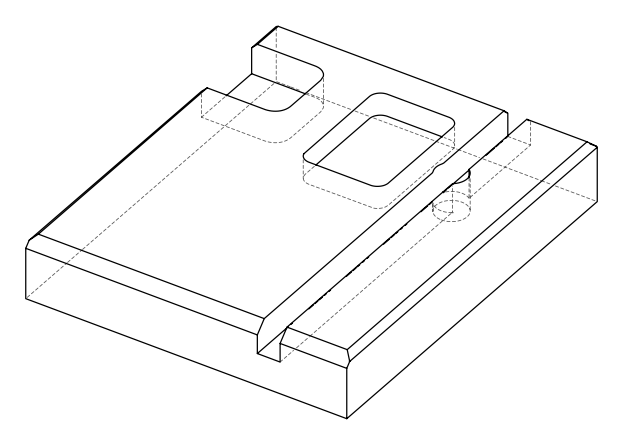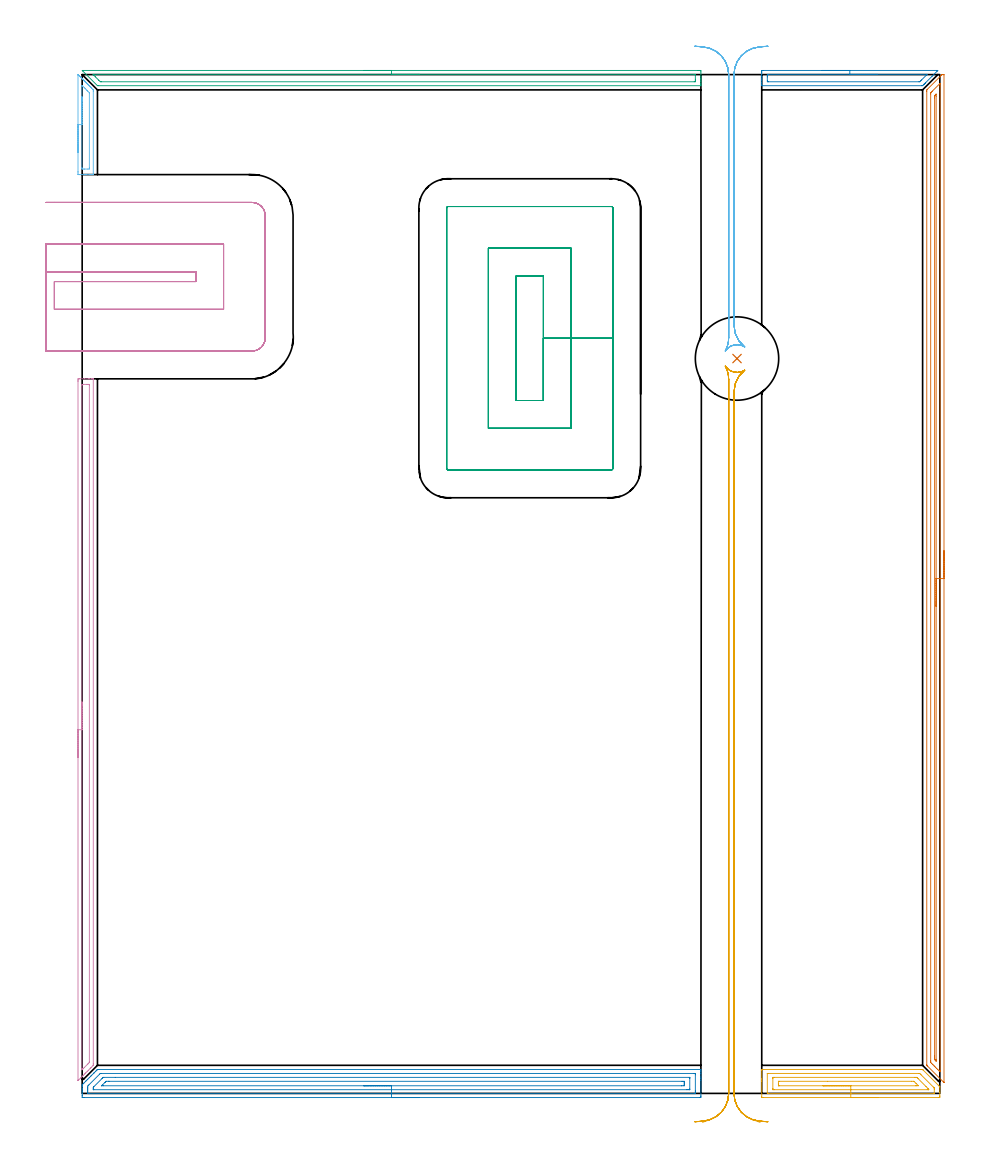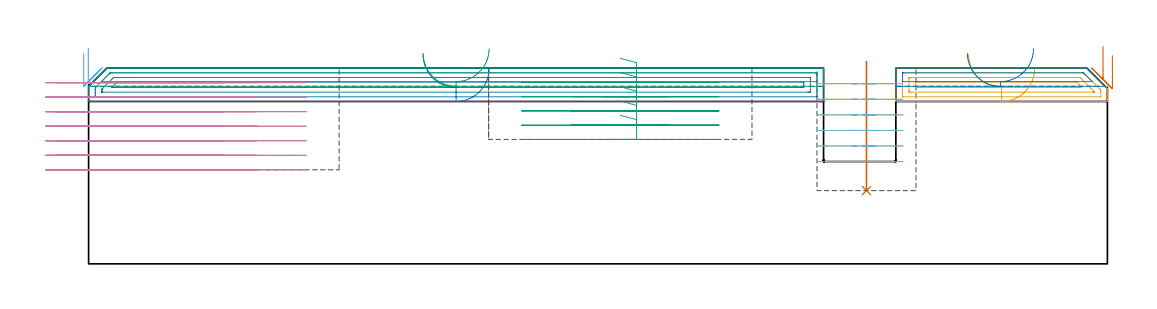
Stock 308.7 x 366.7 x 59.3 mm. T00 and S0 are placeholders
(PLAN: 12 operations, 2 tool changes, 52.9 min)
(1 INDEXABLE_INSERT_DRILL_BLIND_HOLE_FROM_SOLID | STEP1POCKET | UGT0302_009 | 0.16 min | 26205 mm3)
(2 AREA_MILL | FG_CHAMFER_SURFACE | UGT0205_001 | 7.3 min | 11665 mm3)
(3 AREA_MILL_1 | FG_CHAMFER_SURFACE_1 | UGT0205_001 | 3.72 min | 3419 mm3)
(4 AREA_MILL_2 | FG_CHAMFER_SURFACE_2 | UGT0205_001 | 4.2 min | 3820 mm3)
(5 AREA_MILL_3 | FG_CHAMFER_SURFACE_3 | UGT0205_001 | 2.21 min | 3573 mm3)
(6 AREA_MILL_4 | FG_CHAMFER_SURFACE_4 | UGT0205_001 | 0.73 min | 540 mm3)
(7 AREA_MILL_5 | FG_CHAMFER_SURFACE_5 | UGT0205_001 | 8.74 min | 6893 mm3)
(8 AREA_MILL_6 | FG_CHAMFER_SURFACE_6 | UGT0205_001 | 1.17 min | 959 mm3)
(9 MILL_RECTANGULAR_POCKET | POCKET_RECTANGULAR_STRAIGHT | UGT0201_094 | Follow Part, ap 5, ae 75% | 6.91 min | 195868 mm3)
(10 MILL_SLOT | SLOT_PARTIAL_RECTANGULAR | UGT0201_094 | Follow Part, ap 5, ae 75% | 7.9 min | 168842 mm3)
(11 MILL_RECTANGULAR_SLOT | SLOT_RECTANGULAR | UGT0201_094 | Follow Part, ap 5, ae 75% | 6.89 min | 155059 mm3)
(12 MILL_RECTANGULAR_SLOT_1 | SLOT_RECTANGULAR_1 | UGT0201_094 | Follow Part, ap 5, ae 75% | 3 min | 54995 mm3)
(TOOL UGT0302_009 | Indexable Insert Drill 30mm | D30 PA180 FL50 Z2)
(TOOL UGT0205_001 | Chamfer Mill 20 x 3 x 45 deg. | D20 FL50 Z2)
(TOOL UGT0201_094 | End mill 20 mm | D20 FL38 Z4)
(OP 1 INDEXABLE_INSERT_DRILL_BLIND_HOLE_FROM_SOLID)
G17 G21 G94 G90
T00 M6
G54
G17 G0 G90 X235.7 Y264.5 S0 M3
G43 Z69.3 H0
G94 G81 G98 Z22.2 F250. R61.3
G80
M5
M2
(OP 2 AREA_MILL)
G17 G21 G94 G90
T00 M6
G54
G17 G0 G90 X121.35 Y-1.5 S1061 M3
G43 Z69.3 H0
Z59.2
G94 G1 X121.312 Z58.328 F250.
X121.198 Z57.464
X121.009 Z56.612
X120.747 Z55.78
X120.413 Z54.974
X120.01 Z54.2
X119.542 Z53.464
X119.01 Z52.772
X118.421 Z52.129
X117.778 Z51.54
X117.086 Z51.008
X116.35 Z50.54
X115.576 Z50.137
X114.77 Z49.803
X113.938 Z49.541
X113.086 Z49.352
X112.222 Z49.238
X111.35 Z49.2
X0.614
X0.027 Y-1.493 Z49.203
X0.007 Y-1.491 Z49.205
X0. Y-0.908 Z49.788
Y-0.629 Z50.067
Y-0.016 Z50.678
Y0.542 Z51.239
Y0.875 Z51.572
Y1.433 Z52.13
Y1.767 Z52.462
Y2.434 Z53.134
Y2.771 Z53.47
X0.004 Y3.101 Z53.8
X0.006 Y3.104 Z53.803
X0.614 Y3.715 Z54.412
X1.341 Y4.442 Z55.141
X1.507 Y4.608 Z55.305
X1.637 Y4.739 Z55.435
X2.006 Y5.106 Z55.806
X2.528 Y5.63 Z56.327
X3.124 Y6.225 Z56.924
X3.293 Y6.394 Z57.091
X3.42 Y6.522 Z57.218
X4.016 Y7.116 Z57.815
X4.186 Y7.287 Z57.984
X4.311 Y7.413 Z58.11
X4.907 Y8.008 Z58.707
X5.353 Y8.453 Z59.153
X5.368 Y8.468 Z59.167
X5.505 Y8.598 Z59.287
X5.972 Y8.6 Z59.3
X222.533
X222.69 Y8.597 Z59.288
X222.693 Y8.547 Z59.239
X222.7 Y8.157 Z58.856
Y7.783 Z58.483
Y7.116 Z57.811
Y5.891 Z56.588
Y5.333 Z56.027
Y4.72 Z55.416
Y-0.908 Z49.79
X222.698 Y-1.189 Z49.509
X222.69 Y-1.492 Z49.206
X222.387 Y-1.499 Z49.199
X111.35 Y-1.5 Z49.2
Y-0.086 Z50.614
X2.4 Y-0.085 Z50.615
X2.33 Y-0.084 Z50.616
X2.191 Y-0.079 Z50.621
X2.01 Y-0.067 Z50.633
X2.008 Y-0.016 Z50.684
X2.001 Y0.381 Z51.081
X2. Y0.875 Z51.575
Y1.274 Z51.974
X2.002 Y1.767 Z52.467
X2.005 Y2.161 Z52.861
X2.018 Y2.659 Z53.359
X2.206 Y2.852 Z53.552
X2.4 Y3.049 Z53.749
X6.219 Y6.869 Z57.569
X6.469 Y7.116 Z57.816
X6.515 Y7.157 Z57.857
X6.534 Y7.172 Z57.872
X6.587 Y7.179 Z57.879
X6.725 Y7.184 Z57.884
X6.796 Y7.185 Z57.885
X220.3
X220.37 Y7.184 Z57.884
X220.509 Y7.179 Z57.879
X220.69 Y7.167 Z57.867
X220.692 Y7.116 Z57.816
X220.699 Y6.719 Z57.419
X220.7 Y0.875 Z51.575
Y0.477 Z51.177
X220.696 Y-0.016 Z50.684
X220.693 Y-0.065 Z50.635
X220.691 Y-0.073 Z50.627
X220.671 Y-0.079 Z50.621
X220.58 Y-0.082 Z50.618
X220.44 Y-0.085 Z50.615
X111.35 Y-0.086 Z50.614
Y1.328 Z52.028
X4.186 Y1.329 Z52.029
X4.039 Y1.33 Z52.03
X4.016 Y1.332 Z52.032
X4.01 Y1.334 Z52.034
X4.007 Y1.359 Z52.059
X4.002 Y1.458 Z52.158
X4.001 Y1.582 Z52.282
X4. Y1.767 Z52.467
X4.001 Y1.951 Z52.651
X4.007 Y2.138 Z52.838
X4.01 Y2.188 Z52.888
X4.025 Y2.214 Z52.914
X4.067 Y2.26 Z52.96
X4.186 Y2.386 Z53.086
X7.132 Y5.333 Z56.033
X7.447 Y5.644 Z56.344
X7.555 Y5.747 Z56.447
X7.573 Y5.762 Z56.462
X7.595 Y5.765 Z56.465
X7.648 Y5.769 Z56.469
X7.758 Y5.771 Z56.471
X11.923 Y5.772 Z56.472
X218.514 Y5.771 Z56.471
X218.66 Y5.77 Z56.47
X218.684 Y5.768 Z56.468
X218.69 Y5.766 Z56.466
X218.693 Y5.741 Z56.441
X218.698 Y5.642 Z56.342
X218.699 Y5.518 Z56.218
X218.7 Y5.333 Z56.033
X218.699 Y1.583 Z52.283
X218.693 Y1.396 Z52.096
X218.69 Y1.346 Z52.046
X218.675 Y1.335 Z52.035
X218.624 Y1.333 Z52.033
X218.514 Y1.331 Z52.031
X218.06 Y1.329 Z52.029
X217.621 Y1.328 Z52.028
X111.35
Y2.743 Z53.443
X7.674
X7.076 Y2.745 Z53.445
X7.024 Y2.748 Z53.448
X7.01 Y2.75 Z53.45
X7.014 Y2.756 Z53.456
X7.065 Y2.813 Z53.513
X7.144 Y2.895 Z53.595
X7.24 Y2.992 Z53.692
X8.224 Y3.976 Z54.676
X8.367 Y4.118 Z54.818
X8.482 Y4.231 Z54.931
X8.561 Y4.305 Z55.005
X8.606 Y4.346 Z55.046
X8.651 Y4.35 Z55.05
X8.739 Y4.353 Z55.053
X9.544 Y4.357 Z55.057
X9.628
X215.92
X216.653 Y4.351 Z55.051
X216.69 Y4.35 Z55.05
X216.693 Y4.305 Z55.005
X216.697 Y4.202 Z54.902
X216.699 Y3.994 Z54.694
X216.7 Y3.578 Z54.278
X216.699 Y3.118 Z53.818
X216.696 Y2.903 Z53.603
X216.692 Y2.795 Z53.495
X216.688 Y2.749 Z53.449
X216.639 Y2.748 Z53.448
X215.835 Y2.743 Z53.443
X215.751
X111.35
X110.478 Z53.481
X109.614 Z53.595
X108.762 Z53.783
X107.93 Z54.046
X107.124 Z54.38
X106.35 Z54.782
X105.614 Z55.251
X104.922 Z55.782
X104.279 Z56.372
X103.69 Z57.015
X103.158 Z57.707
X102.69 Z58.443
X102.287 Z59.216
X101.953 Z60.022
X101.691 Z60.854
X101.502 Z61.706
X101.388 Z62.571
X101.35 Z63.443
G0 Z69.3
M5
M2
(OP 3 AREA_MILL_1)
G17 G21 G94 G90
T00 M6
G54
G17 G0 G90 X101.35 Y368.2 S1061 M3
G43 Z69.3 H0
Z63.8
G94 G1 X101.388 Z62.928 F250.
X101.502 Z62.063
X101.691 Z61.212
X101.953 Z60.38
X102.287 Z59.574
X102.69 Z58.8
X103.158 Z58.064
X103.69 Z57.372
X104.279 Z56.729
X104.922 Z56.14
X105.614 Z55.608
X106.35 Z55.14
X107.124 Z54.737
X107.93 Z54.403
X108.762 Z54.141
X109.614 Z53.952
X110.478 Z53.838
X111.35 Z53.8
X221.729
X222.086 Y368.199 Z53.801
X222.616 Y368.194 Z53.803
X222.692 Y368.191 Z53.805
X222.7 Y367.668 Z54.328
Y365.894 Z56.101
Y365.338 Z56.658
Y365.006 Z56.99
Y364.451 Z57.545
Y364.119 Z57.876
Y363.455 Z58.544
Y363.098 Z58.901
Y362.733 Z59.258
X222.691 Y362.702 Z59.288
X222.533 Y362.7 Z59.3
X5.972
X5.5 Y362.707 Z59.293
X5.456 Y362.744 Z59.255
X0.167 Y368.032 Z53.966
X0.09 Y368.112 Z53.886
X0.013 Y368.191 Z53.805
X0.124 Y368.198 Z53.802
X0.167 Y368.2 Z53.8
X111.35
Y366.786 Z55.214
X220.295
X220.69 Y366.781 Z55.219
X220.698 Y366.386 Z55.614
X220.7 Y365.006 Z56.994
X220.698 Y364.611 Z57.389
X220.69 Y364.119 Z57.881
X220.305 Y364.114 Z57.886
X6.87
X6.543 Y364.119 Z57.881
X5.972 Y364.679 Z57.321
X4.756 Y365.894 Z56.106
X4.186 Y366.466 Z55.534
X3.881 Y366.781 Z55.219
X4.181 Y366.786 Z55.214
X111.35
X112.222 Z55.252
X113.086 Z55.366
X113.938 Z55.555
X114.77 Z55.817
X115.576 Z56.151
X116.35 Z56.554
X117.086 Z57.023
X117.778 Z57.554
X118.421 Z58.143
X119.01 Z58.786
X119.542 Z59.478
X120.01 Z60.214
X120.413 Z60.988
X120.747 Z61.794
X121.009 Z62.626
X121.198 Z63.478
X121.312 Z64.343
X121.35 Z65.214
G0 Z69.3
M5
M2
(OP 4 AREA_MILL_2)
G17 G21 G94 G90
T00 M6
G54
G17 G0 G90 X-1.5 Y120.9 S1061 M3
G43 Z69.3 H0
Z63.8
G94 G1 Y120.938 Z62.928 F250.
Y121.052 Z62.063
Y121.241 Z61.212
Y121.503 Z60.38
Y121.837 Z59.574
Y122.24 Z58.8
Y122.708 Z58.064
Y123.24 Z57.372
Y123.829 Z56.729
Y124.472 Z56.14
Y125.164 Z55.608
Y125.9 Z55.14
Y126.674 Z54.737
Y127.48 Z54.403
Y128.312 Z54.141
Y129.163 Z53.952
Y130.028 Z53.838
Y130.9 Z53.8
Y256.209
X-1.499 Y256.567 Z53.801
X-1.494 Y257.097 Z53.803
X-1.491 Y257.192 Z53.805
X-0.968 Y257.2 Z54.328
X0.806 Z56.101
X2.212 Z57.508
X2.581 Z57.876
X3.318 Z58.618
X3.558 Z58.858
X3.965 Y257.193 Z59.256
X3.997 Y257.19 Z59.288
X4. Y257.014 Z59.3
Y10.6
X4.002 Y10.105 Z59.28
X3.924 Y10.023 Z59.222
X3.158 Y9.258 Z58.458
X2.877 Y8.974 Z58.171
X2.197 Y8.297 Z57.497
X1.818 Y7.916 Z57.114
X1.28 Y7.38 Z56.58
X0.924 Y7.022 Z56.22
X0.364 Y6.463 Z55.663
X0.029 Y6.127 Z55.325
X-0.553 Y5.547 Z54.747
X-1.313 Y4.786 Z53.984
X-1.412 Y4.69 Z53.886
X-1.492 Y4.615 Z53.806
X-1.498 Y4.742 Z53.802
X-1.499 Y4.786 Z53.801
X-1.5 Y130.9 Z53.8
X-0.086 Z55.214
Y254.778
X-0.081 Y255.19 Z55.219
X0.389 Y255.199 Z55.689
X1.694 Y255.2 Z56.994
X2.164 Y255.199 Z57.464
X2.581 Y255.19 Z57.881
X2.586 Y254.778 Z57.886
Y11.494
X2.581 Y11.143 Z57.881
X2.315 Y10.868 Z57.615
X2.05 Y10.6 Z57.35
X0.806 Y9.356 Z56.106
X0.261 Y8.811 Z55.561
X0.088 Y8.641 Z55.388
X-0.081 Y8.481 Z55.219
X-0.086 Y8.811 Z55.214
Y8.816
Y130.9
Y131.772 Z55.252
Y132.636 Z55.366
Y133.488 Z55.555
Y134.32 Z55.817
Y135.126 Z56.151
Y135.9 Z56.554
Y136.636 Z57.023
Y137.328 Z57.554
Y137.971 Z58.143
Y138.56 Z58.786
Y139.091 Z59.478
Y139.56 Z60.214
Y139.963 Z60.988
Y140.297 Z61.794
Y140.559 Z62.626
Y140.748 Z63.478
Y140.862 Z64.343
Y140.9 Z65.214
G0 Z69.3
M5
M2
(OP 5 AREA_MILL_3)
G17 G21 G94 G90
T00 M6
G54
G17 G0 G90 X286.65 Y-1.5 S1061 M3
G43 Z69.3 H0
Z59.2
G94 G1 X286.612 Z58.328 F250.
X286.498 Z57.463
X286.309 Z56.612
X286.047 Z55.78
X285.713 Z54.974
X285.31 Z54.2
X284.842 Z53.464
X284.31 Z52.772
X283.721 Z52.129
X283.078 Z51.54
X282.386 Z51.008
X281.65 Z50.54
X280.876 Z50.137
X280.07 Z49.803
X279.238 Z49.541
X278.387 Z49.352
X277.522 Z49.238
X276.65 Z49.2
X245.138
X244.837 Y-1.496 Z49.202
X244.61 Y-1.491 Z49.205
X244.6 Y-1.259 Z49.438
Y4.442 Z55.135
Y5.143 Z55.841
Y5.333 Z56.03
Y8.348 Z59.047
X244.607 Y8.571 Z59.264
X244.61 Y8.604 Z59.296
X244.692 Y8.6 Z59.3
X301.948
X302.505 Y8.602 Z59.282
X302.632 Y8.469 Z59.166
X302.647 Y8.453 Z59.152
X308.162 Y2.938 Z53.638
X308.444 Y2.659 Z53.353
X308.606 Y2.495 Z53.193
X308.663 Y2.436 Z53.133
X308.69 Y2.405 Z53.102
X308.7 Y2.341 Z53.039
Y0.363 Z51.062
Y-0.908 Z49.79
Y-1.097 Z49.601
X308.699 Y-1.491 Z49.205
X308.311 Y-1.5 Z49.2
X276.65
Y-0.086 Z50.614
X246.844 Y-0.085 Z50.615
X246.706 Y-0.082 Z50.618
X246.62 Y-0.079 Z50.621
X246.61 Y-0.059 Z50.641
X246.607 Y-0.016 Z50.684
X246.601 Y0.298 Z50.998
X246.6 Y7.116 Z57.816
X246.601 Y7.155 Z57.855
X246.605 Y7.174 Z57.874
X246.608 Y7.178 Z57.878
X246.637 Y7.181 Z57.881
X246.775 Y7.185 Z57.885
X246.844 Y7.186 Z57.886
X301.061 Y7.185 Z57.885
X301.13 Y7.184 Z57.884
X301.268 Y7.179 Z57.879
X301.47 Y7.169 Z57.869
X301.527 Y7.116 Z57.816
X301.948 Y6.701 Z57.401
X306.386 Y2.263 Z52.963
X306.629 Y2.013 Z52.713
X306.687 Y1.952 Z52.652
X306.693 Y1.872 Z52.572
X306.697 Y1.767 Z52.467
X306.7 Y1.452 Z52.152
X306.698 Y-0.055 Z50.645
X306.695 Y-0.074 Z50.626
X306.692 Y-0.078 Z50.622
X306.664 Y-0.081 Z50.619
X306.525 Y-0.085 Z50.615
X276.65 Y-0.086 Z50.614
Y1.328 Z52.028
X249.125 Y1.329 Z52.029
X248.689 Y1.331 Z52.031
X248.628 Y1.333 Z52.033
X248.617 Y1.334 Z52.034
X248.61 Y1.381 Z52.081
X248.605 Y1.499 Z52.199
X248.601 Y1.678 Z52.378
X248.6 Y1.767 Z52.467
Y5.422 Z56.122
X248.603 Y5.512 Z56.212
X248.61 Y5.69 Z56.39
X248.616 Y5.766 Z56.466
X248.635 Y5.767 Z56.467
X248.689 Y5.769 Z56.469
X249.14 Y5.771 Z56.471
X299.737
X300.173 Y5.768 Z56.468
X300.318 Y5.765 Z56.465
X300.427 Y5.761 Z56.461
X300.514 Y5.678 Z56.378
X300.866 Y5.333 Z56.033
X303.723 Y2.477 Z53.177
X304.431 Y1.767 Z52.467
X304.611 Y1.583 Z52.283
X304.69 Y1.491 Z52.191
X304.696 Y1.431 Z52.131
X304.697 Y1.401 Z52.101
X304.693 Y1.343 Z52.043
X304.689 Y1.334 Z52.034
X304.684 Y1.332 Z52.032
X304.661 Y1.33 Z52.03
X304.611 Y1.329 Z52.029
X304.16 Y1.328 Z52.028
X276.65
Y2.743 Z53.443
X250.913
X250.736 Y2.745 Z53.445
X250.648 Y2.747 Z53.447
X250.612 Y2.749 Z53.449
X250.61 Y2.78 Z53.48
X250.601 Y3.413 Z54.113
Y3.55 Z54.25
X250.605 Y4.3 Z55.
X250.61 Y4.349 Z55.049
X250.649 Y4.351 Z55.051
X250.749 Y4.354 Z55.054
X250.95 Y4.356 Z55.056
X268.328 Y4.357 Z55.057
X298.482
X299.285 Y4.351 Z55.051
X299.376 Y4.35 Z55.05
X300.173 Y3.578 Z54.278
X300.2 Y3.55 Z54.25
X300.97 Y2.75 Z53.45
X300.173 Y2.743 Z53.443
X300.089
X276.65
X275.778 Z53.481
X274.914 Z53.595
X274.062 Z53.783
X273.23 Z54.046
X272.424 Z54.38
X271.65 Z54.782
X270.914 Z55.251
X270.222 Z55.782
X269.579 Z56.372
X268.99 Z57.015
X268.459 Z57.707
X267.99 Z58.443
X267.587 Z59.216
X267.253 Z60.022
X266.991 Z60.854
X266.802 Z61.706
X266.688 Z62.571
X266.65 Z63.443
G0 Z69.3
M5
M2
(OP 6 AREA_MILL_4)
G17 G21 G94 G90
T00 M6
G54
G17 G0 G90 X-1.5 Y338.7 S1061 M3
G43 Z69.3 H0
Z63.8
G94 G1 Y338.738 Z62.928 F250.
Y338.852 Z62.064
Y339.041 Z61.212
Y339.303 Z60.38
Y339.637 Z59.574
Y340.04 Z58.8
Y340.509 Z58.064
Y341.04 Z57.372
Y341.629 Z56.729
Y342.272 Z56.14
Y342.964 Z55.608
Y343.7 Z55.14
Y344.474 Z54.737
Y345.28 Z54.403
Y346.112 Z54.141
Y346.964 Z53.952
Y347.829 Z53.838
Y348.7 Z53.8
Y366.455
X-1.498 Y366.693 Z53.801
X-1.492 Z53.806
X-1.433 Y366.634 Z53.865
X-1.174 Y366.374 Z54.126
X-0.968 Y366.17 Z54.328
X-0.898 Y366.098 Z54.402
X-0.744 Y365.944 Z54.555
X-0.672 Y365.874 Z54.624
X-0.6 Y365.801 Z54.699
X-0.45 Y365.65 Z54.85
X-0.377 Y365.578 Z54.92
X-0.303 Y365.503 Z54.996
X-0.155 Y365.356 Z55.144
X-0.081 Y365.283 Z55.215
X-0.005 Y365.206 Z55.294
X0.139 Y365.062 Z55.438
X0.215 Y364.987 Z55.511
X0.292 Y364.909 Z55.591
X0.433 Y364.768 Z55.732
X0.511 Y364.691 Z55.807
X0.589 Y364.611 Z55.889
X0.727 Y364.474 Z56.026
X0.806 Y364.395 Z56.103
X0.887 Y364.314 Z56.186
X1.021 Y364.179 Z56.32
X1.102 Y364.1 Z56.398
X1.184 Y364.016 Z56.483
X1.315 Y363.885 Z56.614
X1.398 Y363.804 Z56.694
X1.482 Y363.719 Z56.781
X1.609 Y363.591 Z56.908
X1.694 Y363.508 Z56.99
X1.779 Y363.422 Z57.078
X1.903 Y363.297 Z57.203
X1.989 Y363.213 Z57.285
X2.076 Y363.124 Z57.376
X2.197 Y363.003 Z57.497
X2.285 Y362.917 Z57.581
X2.374 Y362.827 Z57.673
X2.492 Y362.709 Z57.791
X2.581 Y362.621 Z57.877
X2.671 Y362.529 Z57.97
X2.786 Y362.415 Z58.085
X2.877 Y362.325 Z58.173
X2.968 Y362.232 Z58.268
X3.08 Y362.121 Z58.379
X3.172 Y362.03 Z58.468
X3.266 Y361.935 Z58.565
X3.374 Y361.826 Z58.673
X3.468 Y361.734 Z58.764
X3.94 Y361.26 Z59.24
X3.993 Y361.205 Z59.292
X4. Y360.745 Z59.3
Y330.856
X3.997 Y330.71 Z59.288
X3.971 Y330.707 Z59.262
X3.628 Y330.7 Z58.927
X3.201 Z58.5
X2.581 Z57.876
X1.384 Z56.68
X0.806 Z56.1
X-0.968 Y330.701 Z54.328
X-1.212 Y330.703 Z54.084
X-1.491 Y330.708 Z53.805
X-1.494 Y330.773 Z53.803
X-1.499 Y331.302 Z53.801
X-1.5 Y331.837 Z53.8
Y348.7
X-0.086 Z55.214
Y362.529
X-0.081 Y362.819 Z55.219
X0.218 Y362.529 Z55.518
X0.806 Y361.944 Z56.106
X1.113 Y361.637 Z56.413
X1.694 Y361.056 Z56.994
X2.004 Y360.745 Z57.304
X2.581 Y360.157 Z57.881
X2.586 Y359.848 Z57.886
Y333.086
X2.581 Y332.71 Z57.881
X2.076 Y332.702 Z57.376
X0.806 Y332.701 Z56.106
X0.301 Y332.703 Z55.601
X-0.081 Y332.71 Z55.219
X-0.086 Y333.086 Z55.214
Y333.091
Y348.7
Y349.572 Z55.252
Y350.437 Z55.366
Y351.288 Z55.555
Y352.12 Z55.817
Y352.926 Z56.151
Y353.7 Z56.554
Y354.436 Z57.023
Y355.128 Z57.554
Y355.771 Z58.143
Y356.361 Z58.786
Y356.892 Z59.478
Y357.36 Z60.214
Y357.763 Z60.988
Y358.097 Z61.794
Y358.359 Z62.626
Y358.548 Z63.478
Y358.662 Z64.343
Y358.7 Z65.214
G0 Z69.3
M5
M2
(OP 7 AREA_MILL_5)
G17 G21 G94 G90
T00 M6
G54
G17 G0 G90 X310.2 Y195.3 S1061 M3
G43 Z69.3 H0
Z63.1
G94 G1 Y195.262 Z62.228 F250.
Y195.148 Z61.364
Y194.959 Z60.512
Y194.697 Z59.68
Y194.363 Z58.874
Y193.96 Z58.1
Y193.492 Z57.364
Y192.96 Z56.672
Y192.371 Z56.029
Y191.728 Z55.44
Y191.036 Z54.908
Y190.3 Z54.44
Y189.526 Z54.037
Y188.72 Z53.703
Y187.888 Z53.441
Y187.036 Z53.252
Y186.172 Z53.138
Y185.3 Z53.1
Y4.064
X310.198 Y3.913 Z53.101
X310.186 Y3.923 Z53.113
X310.036 Y4.064 Z53.262
X304.233 Y9.867 Z59.067
X304.007 Y10.096 Z59.286
X304.004 Y10.104 Z59.289
X304. Y10.313 Z59.3
Y360.733
X303.999 Y361.195 Z59.284
X304.178 Y361.379 Z59.12
X308.944 Y366.144 Z54.356
X309.187 Y366.387 Z54.112
X309.304 Y366.506 Z53.992
X309.487 Y366.685 Z53.811
X309.505 Y366.696 Z53.793
X309.525 Y366.699 Z53.774
X309.536 Y366.7 Z53.763
X310.191 Z53.105
X310.2 Y366.608 Z53.1
Y185.3
X308.786 Z54.514
X308.785 Y8.161 Z54.515
X308.784 Y8.081 Z54.516
X308.779 Y7.799 Z54.521
X308.688 Y7.874 Z54.612
X308.472 Y8.081 Z54.828
X307.982 Y8.568 Z55.318
X307.575 Y8.974 Z55.725
X307.1 Y9.449 Z56.2
X306.683 Y9.867 Z56.617
X306.218 Y10.335 Z57.082
X305.801 Y10.76 Z57.499
X305.421 Y11.172 Z57.879
X305.415 Y11.573 Z57.885
Y11.652
X305.414 Y359.762 Z57.886
X305.421 Y360.141 Z57.879
X305.474 Y360.212 Z57.826
X305.661 Y360.405 Z57.639
X305.983 Y360.733 Z57.317
X308.696 Y363.444 Z54.604
X308.767 Y363.509 Z54.533
X308.773 Y363.513 Z54.527
X308.779 Y363.497 Z54.521
X308.783 Y363.411 Z54.517
X308.785 Y363.267 Z54.515
X308.786 Y362.597 Z54.514
Y185.3
X307.372 Z55.928
X307.371 Y12.271 Z55.929
X307.367 Y11.652 Z55.933
X307.366 Y11.649 Z55.934
X307.352 Y11.652 Z55.948
X307.1 Y11.902 Z56.2
X306.943 Y12.064 Z56.357
X306.864 Y12.147 Z56.436
X306.835 Y12.196 Z56.465
X306.834 Y12.271 Z56.466
X306.83 Y12.545 Z56.47
X306.829 Y12.82 Z56.471
Y13.438
Y358.33
X306.831 Y358.948 Z56.469
X306.833 Y359.084 Z56.467
X306.835 Y359.116 Z56.465
X306.847 Y359.136 Z56.453
X306.878 Y359.172 Z56.422
X307.1 Y359.399 Z56.2
X307.32 Y359.617 Z55.98
X307.342 Y359.636 Z55.958
X307.365 Y359.652 Z55.935
X307.369 Y359.625 Z55.931
X307.37 Y359.603 Z55.93
X307.371 Y359.566 Z55.929
X307.372 Y358.948 Z55.928
Y185.3
Y184.428 Z55.966
Y183.564 Z56.08
Y182.712 Z56.269
Y181.88 Z56.531
Y181.074 Z56.865
Y180.3 Z57.268
Y179.564 Z57.737
Y178.872 Z58.268
Y178.229 Z58.857
Y177.64 Z59.501
Y177.108 Z60.193
Y176.64 Z60.928
Y176.237 Z61.702
Y175.903 Z62.508
Y175.641 Z63.34
Y175.452 Z64.192
Y175.338 Z65.057
Y175.3 Z65.928
G0 Z69.3
M5
M2
(OP 8 AREA_MILL_6)
G17 G21 G94 G90
T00 M6
G54
G17 G0 G90 X266.3 Y368.2 S1061 M3
G43 Z69.3 H0
Z63.8
G94 G1 X266.338 Z62.928 F250.
X266.452 Z62.064
X266.641 Z61.212
X266.903 Z60.38
X267.237 Z59.574
X267.64 Z58.8
X268.109 Z58.064
X268.64 Z57.372
X269.229 Z56.729
X269.872 Z56.14
X270.564 Z55.608
X271.3 Z55.14
X272.074 Z54.737
X272.88 Z54.403
X273.712 Z54.141
X274.564 Z53.952
X275.429 Z53.838
X276.3 Z53.8
X307.79 Y368.199 Z53.801
X307.982 Y368.193 Z53.805
X307.907 Y368.112 Z53.886
X307.732 Y367.931 Z54.068
X305.952 Y366.152 Z55.847
X303.625 Y363.823 Z58.174
X303.58 Y363.78 Z58.219
X303.373 Y363.572 Z58.427
X303.329 Y363.528 Z58.469
X303.284 Y363.483 Z58.516
X303.078 Y363.277 Z58.722
X303.033 Y363.232 Z58.765
X302.987 Y363.186 Z58.812
X302.869 Y363.068 Z58.93
X302.6 Y362.801 Z59.197
X302.503 Y362.706 Z59.292
X302.097 Y362.7 Z59.3
X244.72
X244.61 Y362.703 Z59.288
X244.607 Y362.722 Z59.269
X244.6 Y362.987 Z59.011
Y363.712 Z58.287
Y364.526 Z57.473
Y365.006 Z56.99
Y365.246 Z56.751
Y365.894 Z56.103
Y366.134 Z55.864
Y366.781 Z55.213
Y367.344 Z54.65
X244.603 Y367.668 Z54.327
X244.608 Y368.191 Z53.805
X244.639 Y368.193 Z53.803
X245.165 Y368.2 Z53.8
X276.3
Y366.786 Z55.214
X303.872
X304.119 Y366.781 Z55.219
X304.002 Y366.656 Z55.344
X303.877 Y366.527 Z55.473
X302.098 Y364.747 Z57.253
X301.781 Y364.435 Z57.565
X301.458 Y364.119 Z57.881
X301.208 Y364.114 Z57.886
X246.949
X246.61 Y364.119 Z57.881
X246.602 Y364.46 Z57.54
X246.6 Y365.894 Z56.106
X246.601 Y366.236 Z55.764
X246.61 Y366.781 Z55.219
X246.939 Y366.786 Z55.214
X276.3
X277.172 Z55.252
X278.037 Z55.366
X278.888 Z55.555
X279.72 Z55.817
X280.526 Z56.151
X281.3 Z56.554
X282.036 Z57.023
X282.728 Z57.554
X283.371 Z58.143
X283.961 Z58.786
X284.492 Z59.478
X284.96 Z60.214
X285.363 Z60.988
X285.697 Z61.794
X285.959 Z62.626
X286.148 Z63.478
X286.262 Z64.343
X286.3 Z65.214
G0 Z69.3
M5
M2
(OP 9 MILL_RECTANGULAR_POCKET)
G17 G21 G94 G90
T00 M6
G54
G17 G0 G90 X161.081 Y249.4 S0 M3
G43 Z69.3 H0
Z62.3
G94 G1 X166. Z60.982 F250.
Y271.8 Z54.98
Y294.2 F500.
X156.2
Y249.4
X166.
Y271.8
X176.
Y304.2
X146.2
Y239.4
X176.
Y271.8
X191.
Y318.7
G3 X190.5 Y319.2 R0.5
G1 X131.7
G3 X131.2 Y318.7 R0.5
G1 Y224.9
G3 X131.7 Y224.4 R0.5
G1 X190.5
G3 X191. Y224.9 R0.5
G1 Y271.8
Y272.8
G0 X161.081 Y249.4 Z57.98
G1 X166. Z56.662 F250.
Y271.8 Z50.66
Y294.2 F500.
X156.2
Y249.4
X166.
Y271.8
X176.
Y304.2
X146.2
Y239.4
X176.
Y271.8
X191.
Y318.7
G3 X190.5 Y319.2 R0.5
G1 X131.7
G3 X131.2 Y318.7 R0.5
G1 Y224.9
G3 X131.7 Y224.4 R0.5
G1 X190.5
G3 X191. Y224.9 R0.5
G1 Y271.8
Y272.8
G0 X161.081 Y249.4 Z53.66
G1 X166. Z52.342 F250.
Y271.8 Z46.34
Y294.2 F500.
X156.2
Y249.4
X166.
Y271.8
X176.
Y304.2
X146.2
Y239.4
X176.
Y271.8
X191.
Y318.7
G3 X190.5 Y319.2 R0.5
G1 X131.7
G3 X131.2 Y318.7 R0.5
G1 Y224.9
G3 X131.7 Y224.4 R0.5
G1 X190.5
G3 X191. Y224.9 R0.5
G1 Y271.8
Y272.8
G0 X161.081 Y249.4 Z49.34
G1 X166. Z48.022 F250.
Y271.8 Z42.02
Y294.2 F500.
X156.2
Y249.4
X166.
Y271.8
X176.
Y304.2
X146.2
Y239.4
X176.
Y271.8
X191.
Y318.7
G3 X190.5 Y319.2 R0.5
G1 X131.7
G3 X131.2 Y318.7 R0.5
G1 Y224.9
G3 X131.7 Y224.4 R0.5
G1 X190.5
G3 X191. Y224.9 R0.5
G1 Y271.8
Y272.8
G0 X161.081 Y249.4 Z45.02
G1 X166. Z43.702 F250.
Y271.8 Z37.7
Y294.2 F500.
X156.2
Y249.4
X166.
Y271.8
X176.
Y304.2
X146.2
Y239.4
X176.
Y271.8
X191.
Y318.7
G3 X190.5 Y319.2 R0.5
G1 X131.7
G3 X131.2 Y318.7 R0.5
G1 Y224.9
G3 X131.7 Y224.4 R0.5
G1 X190.5
G3 X191. Y224.9 R0.5
G1 Y271.8
Y272.8
G0 Z69.3
M5
M2
(OP 10 MILL_SLOT)
G17 G21 G94 G90
T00 M6
G54
G17 G0 G90 X-13. Y295.7 S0 M3
G43 Z69.3 H0
Z54.9
G94 G1 X-10. F250.
X40.9 F500.
Y292.2
X-10.
Y282.2
X50.9
Y305.7
X-10.
X-13. F250.
Y267.2
X-10.
X61.1 F500.
G3 X65.9 Y272. R4.8
G1 Y315.9
G3 X61.1 Y320.7 R4.8
G1 X-10.
X-13. F250.
G0 Y295.7 Z50.5
G1 X-10.
X40.9 F500.
Y292.2
X-10.
Y282.2
X50.9
Y305.7
X-10.
X-13. F250.
Y267.2
X-10.
X61.1 F500.
G3 X65.9 Y272. R4.8
G1 Y315.9
G3 X61.1 Y320.7 R4.8
G1 X-10.
X-13. F250.
G0 Y295.7 Z46.1
G1 X-10.
X40.9 F500.
Y292.2
X-10.
Y282.2
X50.9
Y305.7
X-10.
X-13. F250.
Y267.2
X-10.
X61.1 F500.
G3 X65.9 Y272. R4.8
G1 Y315.9
G3 X61.1 Y320.7 R4.8
G1 X-10.
X-13. F250.
G0 Y295.7 Z41.7
G1 X-10.
X40.9 F500.
Y292.2
X-10.
Y282.2
X50.9
Y305.7
X-10.
X-13. F250.
Y267.2
X-10.
X61.1 F500.
G3 X65.9 Y272. R4.8
G1 Y315.9
G3 X61.1 Y320.7 R4.8
G1 X-10.
X-13. F250.
G0 Y295.7 Z37.3
G1 X-10.
X40.9 F500.
Y292.2
X-10.
Y282.2
X50.9
Y305.7
X-10.
X-13. F250.
Y267.2
X-10.
X61.1 F500.
G3 X65.9 Y272. R4.8
G1 Y315.9
G3 X61.1 Y320.7 R4.8
G1 X-10.
X-13. F250.
G0 Y295.7 Z32.9
G1 X-10.
X40.9 F500.
Y292.2
X-10.
Y282.2
X50.9
Y305.7
X-10.
X-13. F250.
Y267.2
X-10.
X61.1 F500.
G3 X65.9 Y272. R4.8
G1 Y315.9
G3 X61.1 Y320.7 R4.8
G1 X-10.
X-13. F250.
G0 Y295.7 Z28.5
G1 X-10.
X40.9 F500.
Y292.2
X-10.
Y282.2
X50.9
Y305.7
X-10.
X-13. F250.
Y267.2
X-10.
X61.1 F500.
G3 X65.9 Y272. R4.8
G1 Y315.9
G3 X61.1 Y320.7 R4.8
G1 X-10.
X-13. F250.
G0 Z69.3
M5
M2
(OP 11 MILL_RECTANGULAR_SLOT)
G17 G21 G94 G90
T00 M6
G54
G17 G0 G90 X244.012 Y-10.424 S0 M3
G43 Z69.3 H0
Z54.583
G94 G1 X241.191 Y-9.401 F250.
G2 X234.6 Y0. R10. F500.
G1 Y252.426
G2 X238.461 Y260.319 R10.
G1 X238.455 Y260.328
G2 X231.501 Y261.785 R5.
G1 X231.493 Y261.78
G2 X232.7 Y257.017 R10.
G1 Y0.
G2 X226.111 Y-9.4 R10.
G1 X223.291 Y-10.424 F250.
G0 X246.562 Y-10.254 Z49.867
G1 X243.578 Y-9.948
G2 X234.6 Y0. R10. F500.
G1 Y252.426
G2 X238.461 Y260.319 R10.
G1 X238.455 Y260.328
G2 X231.501 Y261.785 R5.
G1 X231.493 Y261.78
G2 X232.7 Y257.017 R10.
G1 Y0.
G2 X223.736 Y-9.946 R10.
G1 X220.752 Y-10.257 F250.
G0 X246.817 Y-10.202 Z45.15
G1 X243.826 Y-9.97
G2 X234.6 Y0. R10. F500.
G1 Y252.426
G2 X238.461 Y260.319 R10.
G1 X238.455 Y260.328
G2 X231.501 Y261.785 R5.
G1 X231.493 Y261.78
G2 X232.7 Y257.017 R10.
G1 Y0.
G2 X223.474 Y-9.97 R10.
G1 X220.483 Y-10.202 F250.
G0 X246.817 Z40.433
G1 X243.826 Y-9.97
G2 X234.6 Y0. R10. F500.
G1 Y252.426
G2 X238.461 Y260.319 R10.
G1 X238.455 Y260.328
G2 X231.501 Y261.785 R5.
G1 X231.493 Y261.78
G2 X232.7 Y257.017 R10.
G1 Y0.
G2 X223.474 Y-9.97 R10.
G1 X220.483 Y-10.202 F250.
G0 X246.817 Z35.717
G1 X243.826 Y-9.97
G2 X234.6 Y0. R10. F500.
G1 Y252.426
G2 X238.461 Y260.319 R10.
G1 X238.455 Y260.328
G2 X231.501 Y261.785 R5.
G1 X231.493 Y261.78
G2 X232.7 Y257.017 R10.
G1 Y0.
G2 X223.474 Y-9.97 R10.
G1 X220.483 Y-10.202 F250.
G0 X246.817 Z31.
G1 X243.826 Y-9.97
G2 X234.6 Y0. R10. F500.
G1 Y252.426
G2 X238.461 Y260.319 R10.
G1 X238.455 Y260.328
G2 X231.501 Y261.785 R5.
G1 X231.493 Y261.78
G2 X232.7 Y257.017 R10.
G1 Y0.
G2 X223.474 Y-9.97 R10.
G1 X220.483 Y-10.202 F250.
G0 Z69.3
M5
M2
(OP 12 MILL_RECTANGULAR_SLOT_1)
G17 G21 G94 G90
T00 M6
G54
G17 G0 G90 X220.766 Y376.96 S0 M3
G43 Z69.3 H0
Z54.583
G94 G1 X223.75 Y376.645 F250.
G2 X232.7 Y366.7 R10. F500.
G1 Y271.983
G2 X231.493 Y267.22 R10.
G1 X231.501 Y267.215
G2 X238.455 Y268.672 R5.
G1 X238.461 Y268.681
G2 X234.6 Y276.574 R10.
G1 Y366.7
G2 X243.559 Y376.646 R10.
G1 X246.543 Y376.958 F250.
G0 X220.483 Y376.902 Z49.867
G1 X223.474 Y376.67
G2 X232.7 Y366.7 R10. F500.
G1 Y271.983
G2 X231.493 Y267.22 R10.
G1 X231.501 Y267.215
G2 X238.455 Y268.672 R5.
G1 X238.461 Y268.681
G2 X234.6 Y276.574 R10.
G1 Y366.7
G2 X243.826 Y376.67 R10.
G1 X246.817 Y376.902 F250.
G0 X220.483 Z45.15
G1 X223.474 Y376.67
G2 X232.7 Y366.7 R10. F500.
G1 Y271.983
G2 X231.493 Y267.22 R10.
G1 X231.501 Y267.215
G2 X238.455 Y268.672 R5.
G1 X238.461 Y268.681
G2 X234.6 Y276.574 R10.
G1 Y366.7
G2 X243.826 Y376.67 R10.
G1 X246.817 Y376.902 F250.
G0 X220.483 Z40.433
G1 X223.474 Y376.67
G2 X232.7 Y366.7 R10. F500.
G1 Y271.983
G2 X231.493 Y267.22 R10.
G1 X231.501 Y267.215
G2 X238.455 Y268.672 R5.
G1 X238.461 Y268.681
G2 X234.6 Y276.574 R10.
G1 Y366.7
G2 X243.826 Y376.67 R10.
G1 X246.817 Y376.902 F250.
G0 X220.483 Z35.717
G1 X223.474 Y376.67
G2 X232.7 Y366.7 R10. F500.
G1 Y271.983
G2 X231.493 Y267.22 R10.
G1 X231.501 Y267.215
G2 X238.455 Y268.672 R5.
G1 X238.461 Y268.681
G2 X234.6 Y276.574 R10.
G1 Y366.7
G2 X243.826 Y376.67 R10.
G1 X246.817 Y376.902 F250.
G0 X220.483 Z31.
G1 X223.474 Y376.67
G2 X232.7 Y366.7 R10. F500.
G1 Y271.983
G2 X231.493 Y267.22 R10.
G1 X231.501 Y267.215
G2 X238.455 Y268.672 R5.
G1 X238.461 Y268.681
G2 X234.6 Y276.574 R10.
G1 Y366.7
G2 X243.826 Y376.67 R10.
G1 X246.817 Y376.902 F250.
G0 Z69.3
M5
M2
